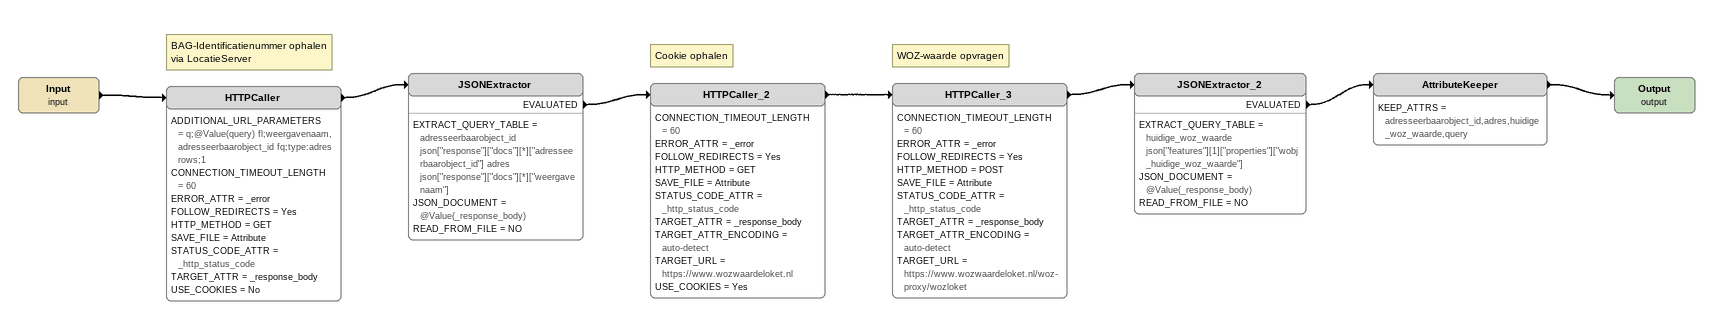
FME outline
Input (input)
    -> HTTPCaller
Note: BAG-Identificatienummer ophalen via LocatieServer
HTTPCaller
    ADDITIONAL_URL_PARAMETERS = q;@Value(query) fl;weergavenaam, adresseerbaarobject_id fq;type:adres rows;1
    CONNECTION_TIMEOUT_LENGTH = 60
    ERROR_ATTR = _error
    FOLLOW_REDIRECTS = Yes
    HTTP_METHOD = GET
    SAVE_FILE = Attribute
    STATUS_CODE_ATTR = _http_status_code
    TARGET_ATTR = _response_body
    USE_COOKIES = No
    -> JSONExtractor
JSONExtractor
    EXTRACT_QUERY_TABLE = adresseerbaarobject_id json["response"]["docs"][*]["adresseerbaarobject_id"] adres json["response"]["docs"][*]["weergavenaam"]
    JSON_DOCUMENT = @Value(_response_body)
    READ_FROM_FILE = NO
    EVALUATED -> HTTPCaller_2
Note: Cookie ophalen
HTTPCaller_2
    CONNECTION_TIMEOUT_LENGTH = 60
    ERROR_ATTR = _error
    FOLLOW_REDIRECTS = Yes
    HTTP_METHOD = GET
    SAVE_FILE = Attribute
    STATUS_CODE_ATTR = _http_status_code
    TARGET_ATTR = _response_body
    TARGET_ATTR_ENCODING = auto-detect
    TARGET_URL = https://www.wozwaardeloket.nl
    USE_COOKIES = Yes
    -> HTTPCaller_3
Note: WOZ-waarde opvragen
HTTPCaller_3
    CONNECTION_TIMEOUT_LENGTH = 60
    ERROR_ATTR = _error
    FOLLOW_REDIRECTS = Yes
    HTTP_METHOD = POST
    SAVE_FILE = Attribute
    STATUS_CODE_ATTR = _http_status_code
    TARGET_ATTR = _response_body
    TARGET_ATTR_ENCODING = auto-detect
    TARGET_URL = https://www.wozwaardeloket.nl/woz-proxy/wozloket
    -> JSONExtractor_2
JSONExtractor_2
    EXTRACT_QUERY_TABLE = huidige_woz_waarde json["features"][1]["properties"]["wobj_huidige_woz_waarde"]
    JSON_DOCUMENT = @Value(_response_body)
    READ_FROM_FILE = NO
    EVALUATED -> AttributeKeeper
AttributeKeeper
    KEEP_ATTRS = adresseerbaarobject_id,adres,huidige_woz_waarde,query
    -> Output (output)
Output (output)
